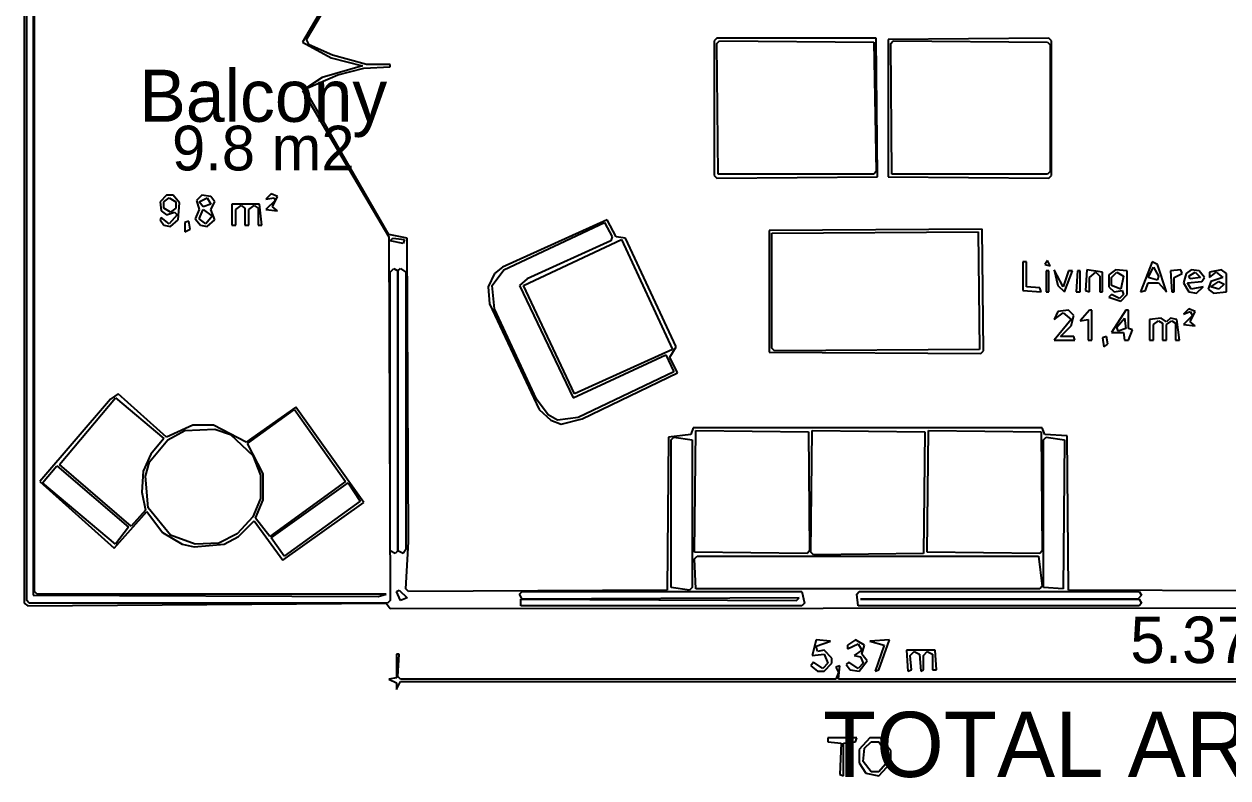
# Model space of a CAD drawing. Extents: x 0 to 12.1, y 0.3 to 7.9.
# Drawn here: x 0.01 to 6.48, y 0.27 to 4.32 of the extents above; entities that cross this region are included whole.
import ezdxf
from ezdxf.enums import TextEntityAlignment as Align

# ---------------------------------------------------------------- set-up
doc = ezdxf.new("R2010")
doc.units = 0
for name, color, linetype in [('A-ANNO', 3, 'Continuous'), ('A-DIMS', 1, 'Continuous'), ('A-FURN', 30, 'Continuous'), ('A-WALL', 7, 'Continuous')]:
    doc.layers.add(name, color=color, linetype=linetype)

msp = doc.modelspace()

# ---------------------------------------------------------------- linework, layer by layer
at = {"layer": 'A-DIMS'}
for p, q in [((4.264175, 1.0116), (4.2431, 0.9273)), ((4.34145, 1.004575), (4.264175, 1.0116)), ((4.264175, 0.976475), (4.34145, 1.004575)), ((4.2712, 0.948375), (4.264175, 0.976475)), ((4.474925, 1.0116), (4.432775, 0.9835)), ((4.432775, 0.962425), (4.488975, 0.990525)), ((4.432775, 0.9835), (4.432775, 0.962425)), ((4.5241, 0.9835), (4.474925, 1.0116)), ((4.488975, 0.990525), (4.51005, 0.9554)), ((4.51005, 0.934325), (4.5241, 0.9835)), ((4.657575, 1.0116), (4.5522, 1.004575)), ((4.5522, 1.004575), (4.629475, 0.9835)), ((4.629475, 0.9835), (4.5803, 0.843)), ((4.601375, 0.850025), (4.657575, 1.0116)), ((2.0232, 0.934325), (2.00915, 0.934325)), ((2.00915, 0.934325), (2.00915, 0.807875)), ((2.016175, 0.8149), (2.0232, 0.934325)), ((4.2431, 0.9273), (4.306325, 0.934325)), ((4.306325, 0.9554), (4.2712, 0.948375)), ((4.348475, 0.91325), (4.306325, 0.9554)), ((4.306325, 0.934325), (4.3274, 0.88515)), ((4.348475, 0.88515), (4.348475, 0.91325)), ((4.51005, 0.9554), (4.4679, 0.9273)), ((4.4679, 0.9273), (4.503025, 0.920275)), ((4.503025, 0.920275), (4.517075, 0.88515)), ((4.53815, 0.8992), (4.51005, 0.934325)), ((4.7489, 0.9554), (4.755925, 0.843)), ((4.90345, 0.9554), (4.7489, 0.9554)), ((4.769975, 0.9273), (4.79105, 0.948375)), ((4.777, 0.850025), (4.769975, 0.9273)), ((4.79105, 0.948375), (4.81915, 0.934325)), ((4.81915, 0.934325), (4.826175, 0.843)), ((4.840225, 0.9273), (4.8613, 0.948375)), ((4.840225, 0.850025), (4.840225, 0.9273)), ((4.8613, 0.948375), (4.8894, 0.934325)), ((4.8894, 0.934325), (4.8894, 0.850025)), ((4.910475, 0.850025), (4.90345, 0.9554)), ((4.250125, 0.892175), (4.236075, 0.8711)), ((4.236075, 0.8711), (4.2712, 0.843)), ((4.2993, 0.85705), (4.250125, 0.892175)), ((4.2712, 0.843), (4.306325, 0.843)), ((4.3274, 0.88515), (4.2993, 0.85705)), ((4.306325, 0.843), (4.348475, 0.88515)), ((4.390625, 0.8711), (4.36955, 0.864075)), ((4.36955, 0.864075), (4.3836, 0.835975)), ((4.3836, 0.80085), (4.390625, 0.8711)), ((4.4398, 0.892175), (4.42575, 0.878125)), ((4.42575, 0.878125), (4.446825, 0.850025)), ((4.488975, 0.85705), (4.4398, 0.892175)), ((4.446825, 0.850025), (4.496, 0.843)), ((4.517075, 0.88515), (4.488975, 0.85705)), ((4.496, 0.843), (4.53815, 0.8992)), ((4.5803, 0.843), (4.601375, 0.850025)), ((4.755925, 0.843), (4.777, 0.850025)), ((4.826175, 0.843), (4.840225, 0.850025)), ((4.8894, 0.850025), (4.910475, 0.850025)), ((2.00915, 0.807875), (1.967, 0.80085)), ((1.967, 0.80085), (2.00915, 0.779775)), ((2.00915, 0.74465), (2.030225, 0.7868)), ((2.00915, 0.779775), (2.00915, 0.74465)), ((2.030225, 0.80085), (2.016175, 0.8149)), ((4.36955, 0.80085), (2.030225, 0.80085)), ((2.030225, 0.7868), (7.12335, 0.7868)), ((4.3836, 0.835975), (4.36955, 0.80085)), ((7.12335, 0.80085), (4.3836, 0.80085)), ((4.3274, 0.484725), (4.3274, 0.46365)), ((4.48195, 0.484725), (4.3274, 0.484725)), ((4.3274, 0.46365), (4.39765, 0.456625)), ((4.39765, 0.456625), (4.390625, 0.288025)), ((4.4117, 0.456625), (4.474925, 0.46365)), ((4.4117, 0.281), (4.4117, 0.456625)), ((4.474925, 0.46365), (4.48195, 0.484725)), ((4.5522, 0.484725), (4.496, 0.4215)), ((4.5241, 0.428525), (4.559225, 0.46365)), ((4.6084, 0.484725), (4.5522, 0.484725)), ((4.559225, 0.46365), (4.601375, 0.46365)), ((4.601375, 0.46365), (4.643525, 0.400425)), ((4.6646, 0.414475), (4.6084, 0.484725)), ((4.496, 0.4215), (4.496, 0.35125)), ((4.517075, 0.358275), (4.5241, 0.428525)), ((4.643525, 0.400425), (4.6365, 0.344225)), ((4.6646, 0.35125), (4.6646, 0.414475)), ((4.496, 0.35125), (4.531125, 0.29505)), ((4.559225, 0.302075), (4.517075, 0.358275)), ((4.601375, 0.281), (4.6646, 0.35125)), ((4.6365, 0.344225), (4.601375, 0.302075)), ((4.390625, 0.288025), (4.4117, 0.281)), ((4.531125, 0.29505), (4.601375, 0.281)), ((4.601375, 0.302075), (4.559225, 0.302075))]:
    msp.add_line(p, q, dxfattribs=at)
at = {"layer": 'A-FURN'}
for p, q in [((5.15635, 3.21745), (4.011275, 3.210425)), ((4.011275, 3.210425), (4.011275, 2.5571)), ((4.025325, 3.196375), (5.135275, 3.2034)), ((4.025325, 2.578175), (4.025325, 3.196375)), ((5.135275, 3.2034), (5.1423, 2.57115)), ((5.163375, 2.564125), (5.15635, 3.21745)), ((2.690575, 2.915375), (3.21745, 3.16125)), ((3.21745, 3.16125), (3.491425, 2.57115)), ((5.374125, 3.041825), (5.374125, 2.887275)), ((5.3952, 3.041825), (5.374125, 3.041825)), ((5.3952, 2.90835), (5.3952, 3.041825)), ((5.5076, 3.04885), (5.49355, 3.027775)), ((5.52165, 3.02075), (5.5076, 3.04885)), ((5.49355, 3.027775), (5.52165, 3.02075)), ((5.500575, 2.99265), (5.500575, 2.88025)), ((5.514625, 2.99265), (5.500575, 2.99265)), ((5.514625, 2.88025), (5.514625, 2.99265)), ((5.542725, 2.999675), (5.5638, 2.915375)), ((5.5919, 2.90835), (5.542725, 2.999675)), ((5.62, 2.99265), (5.5919, 2.90835)), ((5.598925, 2.88025), (5.641075, 2.99265)), ((5.641075, 2.99265), (5.62, 2.99265)), ((5.669175, 2.99265), (5.66215, 2.88025)), ((5.683225, 2.99265), (5.669175, 2.99265)), ((5.683225, 2.88025), (5.683225, 2.99265)), ((5.71835, 2.999675), (5.711325, 2.887275)), ((5.80265, 2.985625), (5.71835, 2.999675)), ((5.7324, 2.957525), (5.767525, 2.985625)), ((5.767525, 2.985625), (5.7886, 2.96455)), ((5.80265, 2.88025), (5.80265, 2.985625)), ((5.8729, 2.999675), (5.837775, 2.971575)), ((5.851825, 2.957525), (5.879925, 2.985625)), ((5.936125, 2.99265), (5.8729, 2.999675)), ((5.879925, 2.985625), (5.91505, 2.96455)), ((5.936125, 2.8662), (5.936125, 2.99265)), ((2.96455, 2.3323), (2.690575, 2.915375)), ((5.5638, 2.915375), (5.598925, 2.88025)), ((5.7324, 2.88025), (5.7324, 2.957525)), ((5.7886, 2.96455), (5.7886, 2.88025)), ((5.837775, 2.971575), (5.837775, 2.90835)), ((5.851825, 2.915375), (5.851825, 2.957525)), ((5.901, 2.8943), (5.851825, 2.915375)), ((5.91505, 2.96455), (5.901, 2.8943)), ((5.374125, 2.887275), (5.472475, 2.88025)), ((5.46545, 2.901325), (5.3952, 2.90835)), ((5.472475, 2.88025), (5.46545, 2.901325)), ((5.500575, 2.88025), (5.514625, 2.88025)), ((5.66215, 2.88025), (5.683225, 2.88025)), ((5.711325, 2.887275), (5.7324, 2.88025)), ((5.7886, 2.88025), (5.80265, 2.88025)), ((5.837775, 2.90835), (5.865875, 2.88025)), ((5.851825, 2.8662), (5.837775, 2.85215)), ((5.837775, 2.85215), (5.901, 2.831075)), ((5.893975, 2.845125), (5.851825, 2.8662)), ((5.865875, 2.88025), (5.908025, 2.887275)), ((5.91505, 2.8662), (5.893975, 2.845125)), ((5.901, 2.831075), (5.936125, 2.8662)), ((5.908025, 2.887275), (5.91505, 2.8662)), ((5.5638, 2.774875), (5.542725, 2.732725)), ((5.542725, 2.732725), (5.5919, 2.76785)), ((5.63405, 2.732725), (5.542725, 2.620325)), ((5.62, 2.7819), (5.5638, 2.774875)), ((5.5919, 2.76785), (5.63405, 2.732725)), ((5.6481, 2.7538), (5.62, 2.7819)), ((5.63405, 2.6976), (5.6481, 2.7538)), ((5.7324, 2.7819), (5.683225, 2.7257)), ((5.683225, 2.7257), (5.725375, 2.732725)), ((5.725375, 2.732725), (5.725375, 2.620325)), ((5.74645, 2.7819), (5.7324, 2.7819)), ((5.74645, 2.620325), (5.74645, 2.7819)), ((5.9291, 2.7819), (5.851825, 2.662475)), ((5.879925, 2.690575), (5.922075, 2.73975)), ((5.922075, 2.73975), (5.9291, 2.68355)), ((5.94315, 2.7819), (5.9291, 2.7819)), ((5.94315, 2.68355), (5.94315, 2.7819)), ((5.57785, 2.6414), (5.63405, 2.6976)), ((5.851825, 2.662475), (5.91505, 2.662475)), ((5.88695, 2.6695), (5.879925, 2.690575)), ((5.9291, 2.68355), (5.88695, 2.6695)), ((5.91505, 2.662475), (5.922075, 2.620325)), ((5.964225, 2.676525), (5.94315, 2.68355)), ((5.94315, 2.620325), (5.964225, 2.676525)), ((5.542725, 2.620325), (5.655125, 2.620325)), ((5.6481, 2.6414), (5.57785, 2.6414)), ((5.655125, 2.620325), (5.6481, 2.6414)), ((5.725375, 2.620325), (5.74645, 2.620325)), ((5.823725, 2.6414), (5.80265, 2.634375)), ((5.80265, 2.634375), (5.809675, 2.5852)), ((5.809675, 2.5852), (5.83075, 2.59925)), ((5.83075, 2.59925), (5.823725, 2.6414)), ((5.922075, 2.620325), (5.94315, 2.620325)), ((3.491425, 2.57115), (2.96455, 2.3323)), ((4.011275, 2.5571), (5.149325, 2.550075)), ((4.039375, 2.564125), (4.025325, 2.578175)), ((5.1423, 2.57115), (4.039375, 2.564125)), ((5.149325, 2.550075), (5.163375, 2.564125)), ((0.779775, 2.086425), (0.8711, 2.1356)), ((0.8711, 2.1356), (1.032675, 2.142625)), ((1.032675, 2.142625), (1.116975, 2.114525)), ((3.61085, 1.482275), (3.617875, 2.1356)), ((3.617875, 2.1356), (4.222025, 2.128575)), ((4.236075, 1.482275), (4.2431, 2.1356)), ((4.2431, 2.1356), (4.84725, 2.128575)), ((4.8613, 1.482275), (4.868325, 2.1356)), ((4.868325, 2.1356), (5.472475, 2.128575)), ((0.681425, 1.967), (0.779775, 2.086425)), ((1.116975, 2.114525), (1.2364, 2.002125)), ((4.222025, 2.128575), (4.22905, 1.4893)), ((4.84725, 2.128575), (4.840225, 1.47525)), ((5.472475, 2.128575), (5.4795, 1.4893)), ((5.486525, 2.086425), (5.500575, 2.100475)), ((5.486525, 1.2926), (5.486525, 2.086425)), ((5.500575, 2.100475), (5.598925, 2.086425)), ((5.598925, 2.086425), (5.5919, 1.285575)), ((0.66035, 1.889725), (0.681425, 1.967)), ((1.2364, 2.002125), (1.27855, 1.89675)), ((0.6744, 1.721125), (0.66035, 1.889725)), ((1.27855, 1.89675), (1.27855, 1.7703)), ((1.27855, 1.7703), (1.2364, 1.67195)), ((0.793825, 1.5736), (0.6744, 1.721125)), ((1.2364, 1.67195), (1.1521, 1.580625)), ((0.9273, 1.524425), (0.793825, 1.5736)), ((1.1521, 1.580625), (1.05375, 1.53145)), ((1.05375, 1.53145), (0.9273, 1.524425)), ((4.22905, 1.4893), (4.215, 1.47525)), ((5.4795, 1.4893), (5.46545, 1.47525)), ((4.215, 1.47525), (3.61085, 1.482275)), ((3.61085, 1.44715), (3.6249, 1.4612)), ((3.617875, 1.285575), (3.61085, 1.44715)), ((3.6249, 1.4612), (5.458425, 1.4612)), ((4.250125, 1.468225), (4.236075, 1.482275)), ((4.840225, 1.47525), (4.250125, 1.468225)), ((5.46545, 1.47525), (4.8613, 1.482275)), ((5.458425, 1.4612), (5.4795, 1.299625)), ((5.4795, 1.299625), (5.46545, 1.285575)), ((5.46545, 1.285575), (3.617875, 1.285575)), ((5.5919, 1.285575), (5.486525, 1.2926))]:
    msp.add_line(p, q, dxfattribs=at)
at = {"layer": 'A-WALL'}
for p, q in [((0.007025, 5.8448), (0.007025, 1.2083)), ((0.021075, 1.22235), (0.021075, 5.823725)), ((0.0562, 5.795625), (0.0562, 1.25045)), ((0.063225, 1.271525), (0.063225, 5.781575)), ((1.967, 5.01585), (1.50335, 4.222025)), ((1.524425, 4.236075), (1.988075, 5.01585)), ((1.50335, 4.222025), (1.6579, 4.137725)), ((1.538475, 4.207975), (1.524425, 4.236075)), ((1.664925, 4.151775), (1.538475, 4.207975)), ((3.730275, 4.2431), (3.716225, 4.22905)), ((3.716225, 4.22905), (3.716225, 3.505475)), ((4.587325, 4.2431), (3.730275, 4.2431)), ((3.730275, 4.215), (3.744325, 4.22905)), ((3.7373, 3.5125), (3.730275, 4.215)), ((3.744325, 4.22905), (4.573275, 4.222025)), ((4.573275, 4.222025), (4.587325, 3.52655)), ((4.59435, 3.49845), (4.587325, 4.2431)), ((5.514625, 4.2431), (4.65055, 4.236075)), ((4.65055, 4.236075), (4.65055, 3.49845)), ((4.6646, 4.215), (4.67865, 4.22905)), ((4.671625, 3.5125), (4.6646, 4.215)), ((4.67865, 4.22905), (5.5076, 4.222025)), ((5.5076, 4.222025), (5.52165, 4.207975)), ((5.528675, 4.22905), (5.514625, 4.2431)), ((5.52165, 4.207975), (5.52165, 3.52655)), ((5.528675, 3.505475), (5.528675, 4.22905)), ((1.847575, 4.1026), (1.664925, 4.151775)), ((1.8265, 4.095575), (1.608725, 4.03235)), ((1.6579, 4.137725), (1.8265, 4.095575)), ((1.693025, 4.0464), (1.833525, 4.081525)), ((1.833525, 4.081525), (1.974025, 4.08855)), ((1.974025, 4.1026), (1.847575, 4.1026)), ((1.974025, 4.08855), (1.974025, 4.1026)), ((1.608725, 4.03235), (1.50335, 3.9621)), ((1.53145, 3.97615), (1.693025, 4.0464)), ((1.50335, 3.9621), (1.967, 3.1753)), ((1.524425, 3.955075), (1.53145, 3.97615)), ((1.967, 3.18935), (1.524425, 3.955075)), ((3.716225, 3.505475), (3.730275, 3.491425)), ((3.730275, 3.491425), (4.59435, 3.49845)), ((4.573275, 3.5125), (3.7373, 3.5125)), ((4.587325, 3.52655), (4.573275, 3.5125)), ((4.65055, 3.49845), (5.514625, 3.491425)), ((5.5076, 3.5125), (4.671625, 3.5125)), ((5.52165, 3.52655), (5.5076, 3.5125)), ((5.514625, 3.491425), (5.528675, 3.505475)), ((0.77275, 3.4001), (0.737625, 3.364975)), ((0.737625, 3.364975), (0.74465, 3.3158)), ((0.7587, 3.364975), (0.7868, 3.38605)), ((0.7587, 3.32985), (0.7587, 3.364975)), ((0.807875, 3.4001), (0.77275, 3.4001)), ((0.7868, 3.38605), (0.821925, 3.364975)), ((0.843, 3.35795), (0.807875, 3.4001)), ((0.821925, 3.364975), (0.821925, 3.32985)), ((0.962425, 3.4001), (0.934325, 3.372)), ((0.934325, 3.372), (0.948375, 3.322825)), ((0.948375, 3.364975), (0.990525, 3.38605)), ((0.96945, 3.336875), (0.948375, 3.364975)), ((1.0116, 3.393075), (0.962425, 3.4001)), ((0.990525, 3.38605), (1.0116, 3.350925)), ((1.032675, 3.364975), (1.0116, 3.393075)), ((1.0116, 3.322825), (1.032675, 3.364975)), ((1.33475, 3.407125), (1.30665, 3.379025)), ((1.30665, 3.379025), (1.3488, 3.38605)), ((1.355825, 3.372), (1.30665, 3.322825)), ((1.369875, 3.393075), (1.33475, 3.407125)), ((1.341775, 3.336875), (1.369875, 3.393075)), ((1.3488, 3.38605), (1.355825, 3.372)), ((0.74465, 3.3158), (0.77275, 3.294725)), ((0.793825, 3.308775), (0.7587, 3.32985)), ((0.77275, 3.294725), (0.8149, 3.308775)), ((0.821925, 3.32985), (0.793825, 3.308775)), ((0.8149, 3.308775), (0.82895, 3.294725)), ((0.835975, 3.266625), (0.843, 3.35795)), ((0.948375, 3.322825), (0.9273, 3.27365)), ((0.948375, 3.27365), (0.96945, 3.322825)), ((1.0116, 3.350925), (0.96945, 3.336875)), ((0.96945, 3.322825), (1.018625, 3.2877)), ((1.032675, 3.266625), (1.0116, 3.322825)), ((1.124, 3.350925), (1.124, 3.238525)), ((1.271525, 3.350925), (1.124, 3.350925)), ((1.145075, 3.322825), (1.173175, 3.3439)), ((1.145075, 3.238525), (1.145075, 3.322825)), ((1.173175, 3.3439), (1.19425, 3.32985)), ((1.19425, 3.32985), (1.19425, 3.238525)), ((1.215325, 3.322825), (1.243425, 3.3439)), ((1.215325, 3.238525), (1.215325, 3.322825)), ((1.243425, 3.3439), (1.2645, 3.32985)), ((1.2645, 3.32985), (1.2645, 3.238525)), ((1.285575, 3.238525), (1.271525, 3.350925)), ((1.30665, 3.322825), (1.369875, 3.3158)), ((1.369875, 3.3158), (1.341775, 3.336875)), ((0.74465, 3.280675), (0.737625, 3.266625)), ((0.737625, 3.266625), (0.7587, 3.238525)), ((0.7868, 3.24555), (0.74465, 3.280675)), ((0.7587, 3.238525), (0.793825, 3.2315)), ((0.82895, 3.294725), (0.7868, 3.24555)), ((0.793825, 3.2315), (0.835975, 3.266625)), ((0.892175, 3.2596), (0.8711, 3.252575)), ((0.8711, 3.252575), (0.8711, 3.2034)), ((0.8992, 3.21745), (0.892175, 3.2596)), ((0.9273, 3.27365), (0.9554, 3.238525)), ((0.9835, 3.24555), (0.948375, 3.27365)), ((0.9554, 3.238525), (0.990525, 3.2315)), ((1.018625, 3.2877), (0.9835, 3.24555)), ((0.990525, 3.2315), (1.032675, 3.266625)), ((1.124, 3.238525), (1.145075, 3.238525)), ((1.19425, 3.238525), (1.215325, 3.238525)), ((1.2645, 3.238525), (1.285575, 3.238525)), ((3.140175, 3.266625), (2.578175, 3.013725)), ((2.5852, 2.999675), (3.126125, 3.252575)), ((3.126125, 3.252575), (3.168275, 3.1753)), ((3.18935, 3.1753), (3.140175, 3.266625)), ((0.8711, 3.2034), (0.8992, 3.21745)), ((2.06535, 3.168275), (1.967, 3.18935)), ((1.967, 3.1753), (1.974025, 1.22235)), ((3.168275, 3.1753), (3.16125, 3.154225)), ((3.238525, 3.168275), (3.18935, 3.1753)), ((1.974025, 3.154225), (1.988075, 3.168275)), ((2.044275, 3.140175), (1.974025, 3.154225)), ((1.988075, 3.168275), (2.0513, 3.16125)), ((2.0513, 3.16125), (2.044275, 3.140175)), ((2.072375, 1.538475), (2.06535, 3.168275)), ((3.16125, 3.154225), (2.71165, 2.9505)), ((3.5125, 2.5852), (3.238525, 3.168275)), ((6.0696, 3.041825), (6.006375, 2.88025)), ((6.0977, 3.027775), (6.0696, 3.041825)), ((1.974025, 2.985625), (1.9951, 3.0067)), ((1.974025, 1.4893), (1.974025, 2.985625)), ((1.9951, 3.0067), (2.016175, 2.99265)), ((2.016175, 2.99265), (2.030225, 3.0067)), ((2.016175, 1.4893), (2.016175, 2.99265)), ((2.016175, 2.99265), (2.016175, 1.4893)), ((2.030225, 3.0067), (2.058325, 2.985625)), ((2.058325, 2.985625), (2.058325, 1.496325)), ((2.536025, 2.9786), (2.5009, 2.90835)), ((2.521975, 2.915375), (2.5852, 2.999675)), ((2.578175, 3.013725), (2.536025, 2.9786)), ((6.048525, 2.957525), (6.076625, 3.013725)), ((6.076625, 3.013725), (6.104725, 2.96455)), ((6.146875, 2.88025), (6.0977, 3.027775)), ((6.22415, 2.999675), (6.16795, 2.99265)), ((6.16795, 2.99265), (6.174975, 2.88025)), ((6.189025, 2.957525), (6.231175, 2.9786)), ((6.231175, 2.9786), (6.22415, 2.999675)), ((6.25225, 2.9786), (6.2382, 2.929425)), ((6.28035, 2.999675), (6.25225, 2.9786)), ((6.2663, 2.96455), (6.301425, 2.985625)), ((6.3225, 2.99265), (6.28035, 2.999675)), ((6.301425, 2.985625), (6.329525, 2.957525)), ((6.3506, 2.957525), (6.3225, 2.99265)), ((6.441925, 2.999675), (6.3787, 2.985625)), ((6.3787, 2.985625), (6.3787, 2.957525)), ((6.3787, 2.957525), (6.413825, 2.985625)), ((6.413825, 2.985625), (6.44895, 2.957525)), ((6.470025, 2.9786), (6.441925, 2.999675)), ((6.470025, 2.88025), (6.470025, 2.9786)), ((2.536025, 2.788925), (2.521975, 2.915375)), ((2.71165, 2.9505), (2.6695, 2.915375)), ((2.6695, 2.915375), (2.957525, 2.311225)), ((6.034475, 2.887275), (6.048525, 2.929425)), ((6.0977, 2.943475), (6.048525, 2.957525)), ((6.048525, 2.929425), (6.104725, 2.929425)), ((6.104725, 2.96455), (6.0977, 2.943475)), ((6.104725, 2.929425), (6.146875, 2.88025)), ((6.189025, 2.88025), (6.189025, 2.957525)), ((6.2382, 2.929425), (6.2663, 2.88025)), ((6.259275, 2.929425), (6.33655, 2.93645)), ((6.28035, 2.8943), (6.259275, 2.929425)), ((6.273325, 2.9505), (6.2663, 2.96455)), ((6.329525, 2.957525), (6.273325, 2.9505)), ((6.33655, 2.93645), (6.3506, 2.957525)), ((6.385725, 2.93645), (6.371675, 2.8943)), ((6.44895, 2.957525), (6.385725, 2.93645)), ((6.385725, 2.90835), (6.427875, 2.93645)), ((6.427875, 2.93645), (6.455975, 2.9224)), ((6.455975, 2.9224), (6.427875, 2.8943)), ((2.5009, 2.90835), (2.507925, 2.817025)), ((6.006375, 2.88025), (6.034475, 2.887275)), ((6.174975, 2.88025), (6.189025, 2.88025)), ((6.2663, 2.88025), (6.30845, 2.873225)), ((6.343575, 2.90835), (6.28035, 2.8943)), ((6.30845, 2.873225), (6.343575, 2.90835)), ((6.371675, 2.8943), (6.399775, 2.873225)), ((6.427875, 2.8943), (6.385725, 2.90835)), ((6.399775, 2.873225), (6.470025, 2.88025)), ((2.507925, 2.817025), (2.774875, 2.248)), ((2.760825, 2.3042), (2.536025, 2.788925)), ((6.2663, 2.788925), (6.2382, 2.760825)), ((6.301425, 2.774875), (6.2663, 2.788925)), ((6.118775, 2.73975), (6.05555, 2.732725)), ((6.05555, 2.732725), (6.05555, 2.620325)), ((6.076625, 2.704625), (6.104725, 2.7257)), ((6.104725, 2.7257), (6.1258, 2.71165)), ((6.146875, 2.718675), (6.118775, 2.73975)), ((6.16795, 2.73975), (6.146875, 2.718675)), ((6.146875, 2.704625), (6.174975, 2.7257)), ((6.203075, 2.732725), (6.16795, 2.73975)), ((6.174975, 2.7257), (6.19605, 2.71165)), ((6.217125, 2.620325), (6.203075, 2.732725)), ((6.2382, 2.760825), (6.273325, 2.774875)), ((6.287375, 2.7538), (6.2382, 2.704625)), ((6.273325, 2.774875), (6.287375, 2.7538)), ((6.273325, 2.718675), (6.301425, 2.774875)), ((6.301425, 2.6976), (6.273325, 2.718675)), ((6.076625, 2.620325), (6.076625, 2.704625)), ((6.1258, 2.71165), (6.1258, 2.620325)), ((6.146875, 2.620325), (6.146875, 2.704625)), ((6.19605, 2.71165), (6.19605, 2.620325)), ((6.2382, 2.704625), (6.301425, 2.6976)), ((6.05555, 2.620325), (6.076625, 2.620325)), ((6.1258, 2.620325), (6.146875, 2.620325)), ((6.19605, 2.620325), (6.217125, 2.620325)), ((2.957525, 2.311225), (3.4563, 2.54305)), ((3.4563, 2.54305), (3.49845, 2.451725)), ((3.477375, 2.529), (3.5125, 2.5852)), ((3.519525, 2.4447), (3.477375, 2.529)), ((3.49845, 2.451725), (2.985625, 2.20585)), ((3.0067, 2.198825), (3.519525, 2.4447)), ((0.512825, 2.3323), (0.470675, 2.3042)), ((0.77275, 2.100475), (0.512825, 2.3323)), ((0.470675, 2.3042), (0.091325, 1.861625)), ((0.1967, 1.95295), (0.498775, 2.311225)), ((0.498775, 2.311225), (0.7587, 2.09345)), ((2.82405, 2.2199), (2.760825, 2.3042)), ((1.468225, 2.26205), (1.201275, 2.072375)), ((1.2083, 2.06535), (1.4612, 2.248)), ((1.4612, 2.248), (1.735175, 1.861625)), ((1.833525, 1.749225), (1.468225, 2.26205)), ((2.774875, 2.248), (2.8381, 2.1918)), ((2.873225, 2.1918), (2.82405, 2.2199)), ((2.985625, 2.20585), (2.873225, 2.1918)), ((0.91325, 2.1637), (0.77275, 2.100475)), ((1.02565, 2.1637), (0.91325, 2.1637)), ((1.201275, 2.072375), (1.02565, 2.1637)), ((2.8381, 2.1918), (2.8943, 2.170725)), ((2.8943, 2.170725), (3.0067, 2.198825)), ((3.603825, 2.14965), (3.589775, 2.114525)), ((5.4795, 2.14965), (3.603825, 2.14965)), ((5.49355, 2.114525), (5.4795, 2.14965)), ((0.7587, 2.09345), (0.68845, 2.00915)), ((3.47035, 2.100475), (3.463325, 1.27855)), ((3.589775, 2.114525), (3.47035, 2.100475)), ((3.4844, 2.086425), (3.49845, 2.100475)), ((3.4844, 1.2926), (3.4844, 2.086425)), ((3.49845, 2.100475), (3.5968, 2.086425)), ((3.5968, 2.086425), (3.5968, 1.2926)), ((5.612975, 2.1075), (5.49355, 2.114525)), ((5.62, 1.27855), (5.612975, 2.1075)), ((0.68845, 2.00915), (0.6463, 1.917825)), ((1.2926, 1.903775), (1.2083, 2.06535)), ((0.105375, 1.8546), (0.18265, 1.945925)), ((0.18265, 1.945925), (0.569025, 1.61575)), ((0.583075, 1.622775), (0.1967, 1.95295)), ((0.6463, 1.917825), (0.639275, 1.805425)), ((1.2926, 1.763275), (1.2926, 1.903775)), ((0.091325, 1.861625), (0.49175, 1.50335)), ((0.498775, 1.524425), (0.105375, 1.8546)), ((1.735175, 1.861625), (1.327725, 1.566575)), ((1.33475, 1.55955), (1.749225, 1.8546)), ((1.749225, 1.8546), (1.81245, 1.75625)), ((0.639275, 1.805425), (0.66035, 1.707075)), ((1.25045, 1.664925), (1.2926, 1.763275)), ((1.397975, 1.440125), (1.833525, 1.749225)), ((1.81245, 1.75625), (1.405, 1.4612)), ((0.49175, 1.50335), (0.667375, 1.70005)), ((0.66035, 1.707075), (0.583075, 1.622775)), ((0.667375, 1.70005), (0.751675, 1.58765)), ((1.159125, 1.566575), (1.243425, 1.650875)), ((1.243425, 1.650875), (1.397975, 1.440125)), ((1.327725, 1.566575), (1.25045, 1.664925)), ((0.569025, 1.61575), (0.498775, 1.524425)), ((0.751675, 1.58765), (0.85705, 1.524425)), ((1.08185, 1.524425), (1.159125, 1.566575)), ((1.405, 1.4612), (1.33475, 1.55955)), ((0.85705, 1.524425), (0.920275, 1.510375)), ((0.920275, 1.510375), (1.08185, 1.524425)), ((2.002125, 1.47525), (1.974025, 1.4893)), ((2.016175, 1.4893), (2.002125, 1.47525)), ((2.044275, 1.47525), (2.016175, 1.4893)), ((2.058325, 1.496325), (2.044275, 1.47525)), ((2.058325, 1.285575), (2.072375, 1.538475)), ((0.0562, 1.25045), (1.9108, 1.243425)), ((0.077275, 1.257475), (0.063225, 1.271525)), ((1.95295, 1.257475), (0.077275, 1.257475)), ((1.9108, 1.243425), (1.95295, 1.257475)), ((2.00915, 1.271525), (2.0232, 1.27855)), ((2.030225, 1.22235), (2.00915, 1.271525)), ((2.0232, 1.27855), (2.06535, 1.2364)), ((2.06535, 1.2364), (2.030225, 1.22235)), ((2.072375, 1.271525), (2.058325, 1.285575)), ((3.463325, 1.27855), (2.072375, 1.271525)), ((2.6695, 1.257475), (2.68355, 1.271525)), ((2.68355, 1.229375), (2.6695, 1.257475)), ((2.676525, 1.19425), (2.676525, 1.229375)), ((2.676525, 1.229375), (4.1588, 1.22235)), ((2.68355, 1.271525), (4.1869, 1.271525)), ((4.17285, 1.2364), (2.68355, 1.229375)), ((3.58275, 1.27855), (3.4844, 1.2926)), ((3.5968, 1.2926), (3.58275, 1.27855)), ((4.1588, 1.22235), (4.17285, 1.2364)), ((4.1869, 1.271525), (4.20095, 1.2083)), ((4.48195, 1.257475), (4.496, 1.271525)), ((4.488975, 1.19425), (4.48195, 1.257475)), ((4.496, 1.271525), (5.99935, 1.271525)), ((5.992325, 1.229375), (4.503025, 1.229375)), ((4.503025, 1.229375), (5.99935, 1.229375)), ((7.088225, 1.271525), (5.62, 1.27855)), ((6.0134, 1.25045), (5.992325, 1.229375)), ((5.99935, 1.271525), (6.0134, 1.25045)), ((5.99935, 1.229375), (6.0134, 1.2083)), ((0.007025, 1.2083), (0.0281, 1.19425)), ((0.035125, 1.2083), (0.021075, 1.22235)), ((0.0281, 1.19425), (1.95295, 1.2083)), ((1.959975, 1.2083), (0.035125, 1.2083)), ((1.95295, 1.2083), (1.974025, 1.1802)), ((1.974025, 1.22235), (1.959975, 1.2083)), ((1.974025, 1.1802), (10.699075, 1.187225)), ((4.1869, 1.19425), (2.676525, 1.19425)), ((4.20095, 1.2083), (4.1869, 1.19425)), ((5.99935, 1.19425), (4.488975, 1.19425)), ((6.0134, 1.2083), (5.99935, 1.19425))]:
    msp.add_line(p, q, dxfattribs=at)

# ---------------------------------------------------------------- texts
at = {"layer": 'A-ANNO'}
for s, height, p in [('Balcony', 0.28, (1.2926, 3.934)), ('9.8 m2', 0.24, (1.2926, 3.653)), ('TOTAL AREA = 71 m2', 0.35, (6.67375, 0.4496))]:
    msp.add_text(s, height=height, dxfattribs=at).set_placement(p, align=Align.MIDDLE_CENTER)
at = {"layer": 'A-DIMS'}
msp.add_text('5.37 m', height=0.25, dxfattribs=at).set_placement((6.463, 1.0116), align=Align.MIDDLE_CENTER)

doc.saveas('drawing.dxf')
